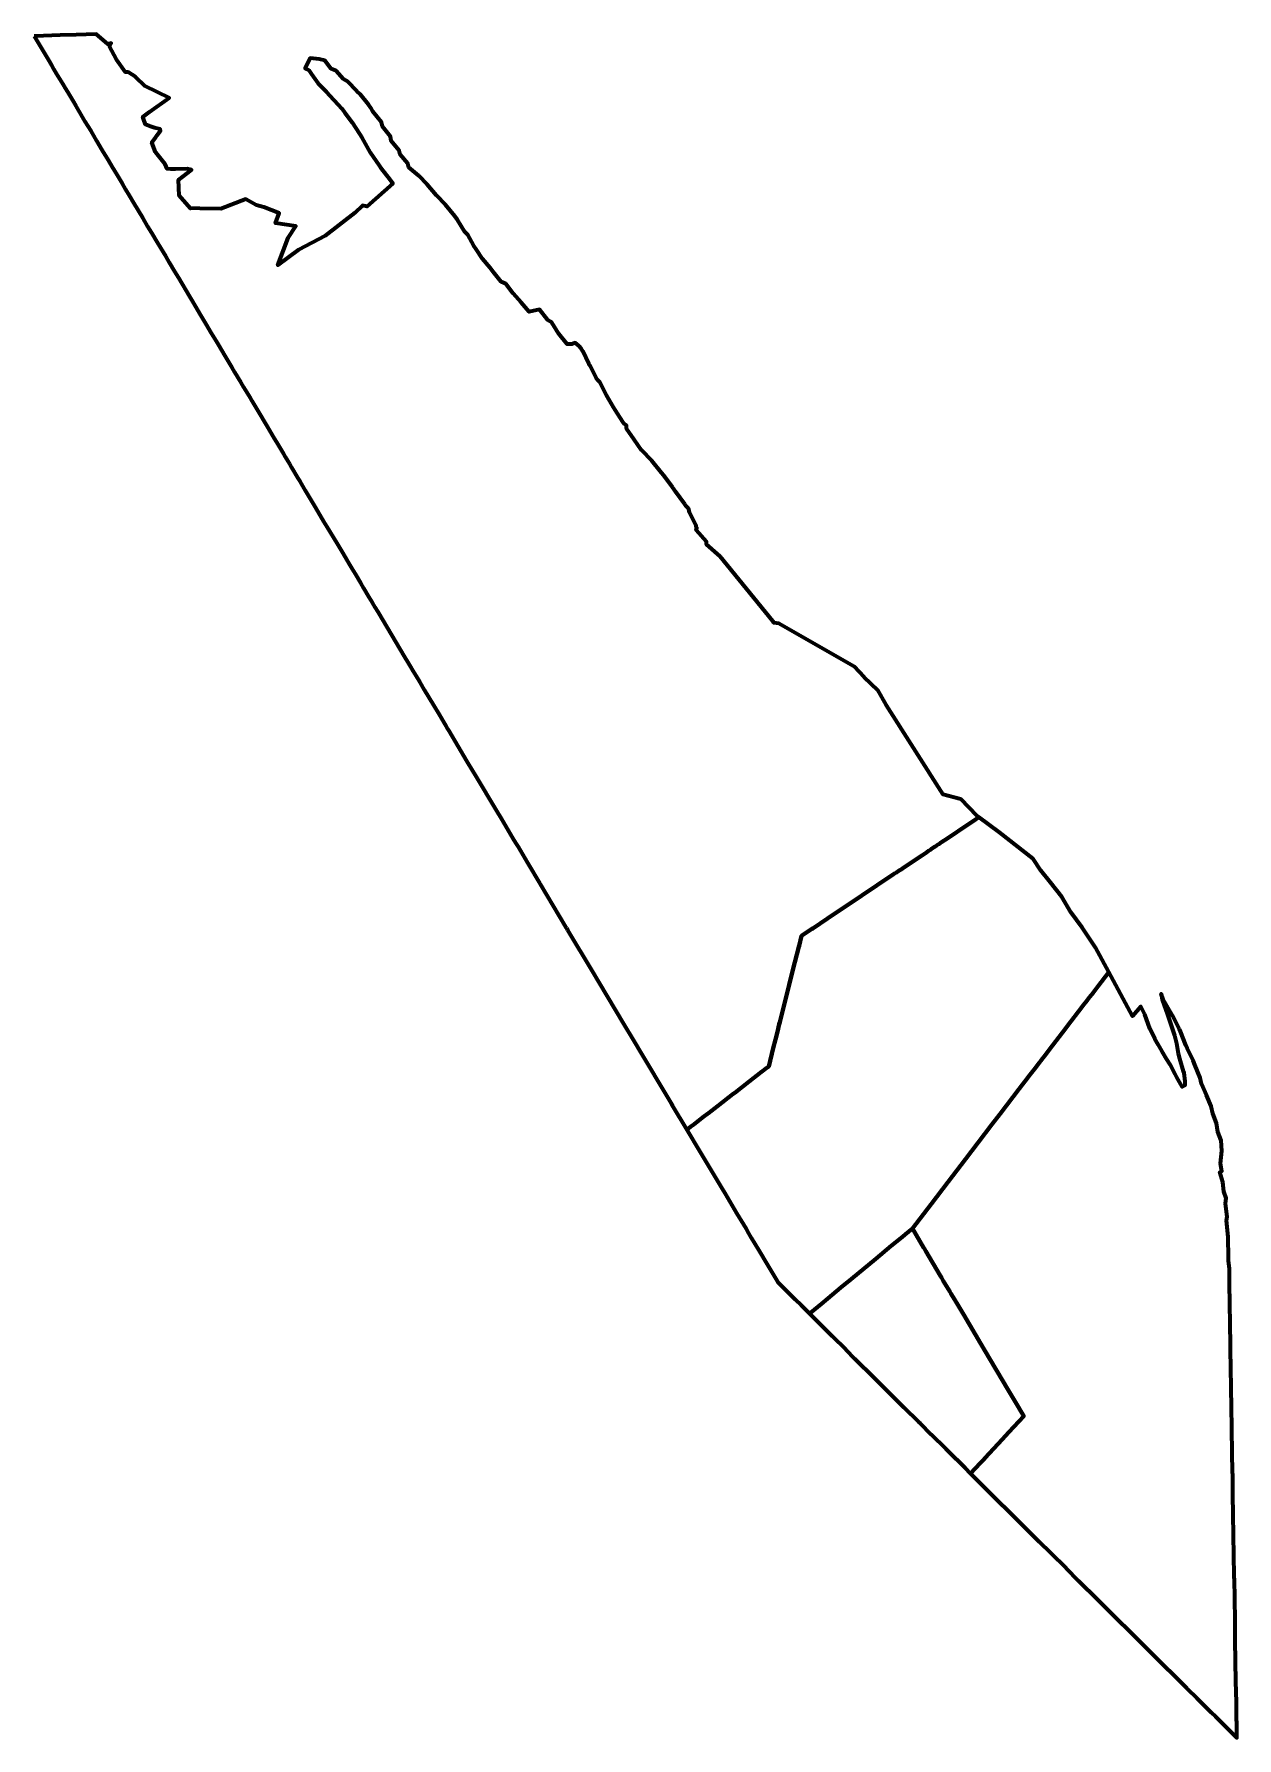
# Model space of a CAD drawing. Header units: metres. Extents: x 807190 to 807340, y 9157228 to 9157440.
import ezdxf

# ---------------------------------------------------------------- set-up
doc = ezdxf.new("R2010")
doc.units = ezdxf.units.M
doc.header["$MEASUREMENT"] = 0
doc.layers.add('2964-21176', color=1, linetype='Continuous')

msp = doc.modelspace()

# ---------------------------------------------------------------- linework, layer by layer
at = {"layer": '2964-21176', "color": 4, "lineweight": 70, "true_color": 0x00ffff}
for points in [[(807190.47, 9157440.21), (807190.84, 9157439.59), (807192.21, 9157437.29), (807192.63, 9157436.6), (807192.94, 9157436.08), (807193.23, 9157435.58), (807194.04, 9157434.23), (807194.32, 9157433.75), (807194.61, 9157433.28), (807195.36, 9157432.02), (807195.65, 9157431.52), (807196.46, 9157430.18), (807196.8, 9157429.6), (807197.52, 9157428.41), (807197.85, 9157427.84), (807198.24, 9157427.2), (807198.96, 9157425.98), (807199.67, 9157424.79), (807200.16, 9157423.97), (807200.79, 9157422.91), (807201.42, 9157421.86), (807201.85, 9157421.13), (807202.3, 9157420.39), (807202.85, 9157419.46), (807203.42, 9157418.51), (807203.98, 9157417.57), (807204.6, 9157416.54), (807205.07, 9157415.74), (807205.73, 9157414.63), (807206.2, 9157413.85), (807206.84, 9157412.77), (807207.29, 9157412.03), (807207.93, 9157410.94), (807208.42, 9157410.13), (807209.8, 9157407.82), (807210.17, 9157407.19), (807210.47, 9157406.69), (807211.19, 9157405.49), (807211.81, 9157404.45), (807212.51, 9157403.27), (807213.12, 9157402.24), (807213.35, 9157401.86), (807214.22, 9157400.41), (807215.07, 9157398.99), (807215.42, 9157398.4), (807216.19, 9157397.1), (807216.53, 9157396.53), (807217.33, 9157395.2), (807217.56, 9157394.81), (807218.41, 9157393.38), (807219.32, 9157391.86), (807219.46, 9157391.62), (807220.34, 9157390.15), (807220.62, 9157389.68), (807221.49, 9157388.23), (807221.7, 9157387.86), (807222.04, 9157387.31), (807222.24, 9157386.97), (807222.51, 9157386.52), (807223.28, 9157385.22), (807223.52, 9157384.82), (807224.2, 9157383.68), (807225.06, 9157382.23), (807225.2, 9157382), (807225.45, 9157381.58), (807226.49, 9157379.83), (807226.89, 9157379.17), (807227.67, 9157377.87), (807228.24, 9157376.91), (807228.87, 9157375.86), (807229.32, 9157375.1), (807229.63, 9157374.58), (807229.99, 9157373.97), (807230.4, 9157373.29), (807231.07, 9157372.17), (807231.46, 9157371.51), (807232.13, 9157370.39), (807232.51, 9157369.75), (807232.86, 9157369.16), (807233.22, 9157368.56), (807236.6, 9157362.89), (807236.93, 9157362.33), (807237.29, 9157361.74), (807237.6, 9157361.22), (807238, 9157360.56), (807238.44, 9157359.81), (807239.01, 9157358.85), (807240.14, 9157356.96), (807240.84, 9157355.79), (807241.43, 9157354.8), (807241.68, 9157354.38), (807241.89, 9157354.02), (807242.06, 9157353.75), (807244.32, 9157349.95), (807245.02, 9157348.79), (807245.35, 9157348.23), (807247.99, 9157343.8), (807248.56, 9157342.85), (807250.03, 9157340.38), (807250.36, 9157339.83), (807250.67, 9157339.31), (807251.85, 9157337.33), (807253.37, 9157334.78), (807253.43, 9157334.68), (807256.59, 9157329.39), (807256.68, 9157329.23), (807256.84, 9157328.97), (807259.9, 9157323.85), (807260.69, 9157322.52), (807263.91, 9157317.11), (807264.28, 9157316.49), (807264.49, 9157316.14), (807268.67, 9157309.13), (807269.67, 9157307.47), (807269.74, 9157307.35), (807269.86, 9157307.14), (807271.67, 9157304.11), (807272.18, 9157304.51), (807272.52, 9157304.77), (807273.63, 9157305.63), (807273.78, 9157305.75), (807274.23, 9157306.09), (807274.34, 9157306.18), (807275.49, 9157307.07), (807277.44, 9157308.59), (807277.62, 9157308.72), (807279.42, 9157310.12), (807280.95, 9157311.31), (807281.08, 9157311.41), (807281.5, 9157311.73), (807281.85, 9157312.01), (807282.42, 9157314.29), (807282.69, 9157315.34), (807282.93, 9157316.32), (807283.17, 9157317.25), (807283.21, 9157317.4), (807283.24, 9157317.52), (807283.36, 9157318), (807284.41, 9157322.17), (807284.87, 9157324.01), (807285.59, 9157326.89), (807285.62, 9157326.99), (807285.94, 9157328.25), (807287.23, 9157329.11), (807287.32, 9157329.17), (807290.08, 9157331.02), (807292.38, 9157332.56), (807293.43, 9157333.26), (807295.34, 9157334.54), (807297.39, 9157335.91), (807297.51, 9157336), (807297.75, 9157336.15), (807297.94, 9157336.28), (807298.43, 9157336.61), (807298.55, 9157336.69), (807300.97, 9157338.31), (807301.46, 9157338.64), (807301.73, 9157338.82), (807301.96, 9157338.97), (807302.09, 9157339.06), (807302.35, 9157339.24), (807302.56, 9157339.37), (807302.71, 9157339.47), (807302.77, 9157339.52), (807302.83, 9157339.56), (807302.92, 9157339.61), (807303.01, 9157339.68), (807303.13, 9157339.76), (807303.28, 9157339.86), (807303.33, 9157339.89), (807304.11, 9157340.41), (807306.59, 9157342.07), (807307.29, 9157342.54), (807307.98, 9157343), (807307.72, 9157343.19), (807305.76, 9157345.28), (807303.55, 9157345.82), (807296.44, 9157356.99), (807295.44, 9157358.82), (807293.74, 9157360.46), (807292.48, 9157361.77), (807283.09, 9157367.13), (807282.5, 9157367.22), (807282.45, 9157367.33), (807282.37, 9157367.4), (807275.82, 9157375.45), (807274.12, 9157376.94), (807274.12, 9157377.3), (807272.82, 9157378.74), (807272.93, 9157379.04), (807272.82, 9157379.14), (807272.83, 9157379.32), (807271.99, 9157380.92), (807271.95, 9157381.14), (807271.92, 9157381.35), (807271.77, 9157381.51), (807271.59, 9157381.72), (807271.41, 9157381.96), (807270.25, 9157383.56), (807270.09, 9157383.81), (807269.89, 9157384.07), (807268.79, 9157385.53), (807268.53, 9157385.85), (807267.32, 9157387.35), (807266.01, 9157388.69), (807265.1, 9157390.01), (807264.18, 9157391.37), (807264.18, 9157391.78), (807263.92, 9157391.91), (807263.7, 9157392.2), (807262.74, 9157393.7), (807262.54, 9157394.04), (807261.68, 9157395.54), (807260.83, 9157397.14), (807260.61, 9157397.41), (807260.4, 9157397.7), (807259.7, 9157399.15), (807259.46, 9157399.42), (807258.73, 9157401.03), (807258.51, 9157401.34), (807258.27, 9157401.64), (807258.01, 9157401.86), (807257.79, 9157402.03), (807257.36, 9157401.89), (807256.76, 9157401.9), (807255.76, 9157403.17), (807254.87, 9157404.59), (807254.37, 9157404.87), (807253.34, 9157406.18), (807252.07, 9157405.91), (807251.05, 9157407.08), (807250.07, 9157408.2), (807249.16, 9157409.39), (807248.59, 9157409.62), (807247.56, 9157410.9), (807247.21, 9157411.38), (807246.24, 9157412.52), (807245.45, 9157413.71), (807245.18, 9157414.11), (807244.43, 9157415.5), (807244.05, 9157415.86), (807243.16, 9157417.37), (807242.81, 9157417.8), (807241.64, 9157419.2), (807240.53, 9157420.37), (807239.36, 9157421.76), (807238.32, 9157422.84), (807237.08, 9157423.85), (807236.95, 9157424.35), (807236, 9157425.47), (807235.88, 9157425.97), (807234.88, 9157427.17), (807234.79, 9157427.73), (807233.81, 9157428.97), (807233.67, 9157429.51), (807232.6, 9157430.84), (807232.37, 9157431.28), (807232.06, 9157431.71), (807231.05, 9157433.01), (807230.62, 9157433.38), (807229.47, 9157434.55), (807228.95, 9157434.84), (807228.05, 9157435.88), (807227.43, 9157436.16), (807226.64, 9157437.17), (807225.94, 9157437.34), (807224.8, 9157437.48), (807224.21, 9157436.19), (807224.63, 9157435.98), (807224.98, 9157435.49), (807225.82, 9157434.32), (807226.83, 9157433.29), (807227.27, 9157432.84), (807228.29, 9157431.71), (807228.76, 9157431.19), (807229.14, 9157430.65), (807230.02, 9157429.45), (807230.93, 9157428.04), (807231.22, 9157427.59), (807231.44, 9157427.21), (807232.27, 9157425.74), (807233.39, 9157424.12), (807233.49, 9157423.97), (807233.58, 9157423.85), (807234.78, 9157422.32), (807235.1, 9157421.86), (807231.86, 9157419.03), (807231.34, 9157419.13), (807230.35, 9157418.23), (807226.67, 9157415.36), (807223.36, 9157413.62), (807220.8, 9157411.7), (807222.08, 9157415.12), (807223.03, 9157416.58), (807220.5, 9157416.95), (807220.96, 9157418.17), (807219.05, 9157418.95), (807218.13, 9157419.19), (807216.8, 9157419.93), (807213.72, 9157418.74), (807211.11, 9157418.77), (807209.97, 9157418.79), (807209.93, 9157418.78), (807208.52, 9157420.37), (807208.43, 9157422.32), (807210.04, 9157423.56), (807209.52, 9157423.71), (807208.04, 9157423.65), (807207.47, 9157423.65), (807207.01, 9157423.68), (807206.79, 9157424.3), (807205.6, 9157425.74), (807205.59, 9157425.76), (807205.58, 9157425.79), (807205.12, 9157426.97), (807205.62, 9157427.63), (807205.77, 9157427.89), (807206.2, 9157428.41), (807206.14, 9157428.62), (807205.46, 9157428.79), (807204.97, 9157428.96), (807204.33, 9157429.2), (807204.09, 9157429.91), (807204.02, 9157430.18), (807204.15, 9157430.29), (807204.83, 9157430.81), (807207.27, 9157432.55), (807204.31, 9157433.97), (807203.1, 9157435.15), (807202.19, 9157435.73), (807201.92, 9157435.75), (807201.86, 9157435.75), (807200.72, 9157437.29), (807199.85, 9157438.93), (807200.07, 9157439.35), (807199.65, 9157439.2), (807198.21, 9157440.47), (807195.7, 9157440.38), (807193.71, 9157440.32), (807191.65, 9157440.25)], [(807287, 9157281.31), (807286.92, 9157281.24), (807287.83, 9157280.34), (807289.73, 9157278.45), (807291.43, 9157276.76), (807292.57, 9157275.63), (807295.02, 9157273.2), (807296.2, 9157272.02), (807298.67, 9157269.57), (807300.47, 9157267.78), (807300.67, 9157267.59), (807302.07, 9157266.19), (807303.87, 9157264.4), (807304.12, 9157264.16), (807306.27, 9157262.03), (807306.97, 9157261.33), (807308.17, 9157262.63), (807308.6, 9157263.09), (807308.78, 9157263.29), (807310.89, 9157265.57), (807311.31, 9157266.02), (807311.72, 9157266.47), (807313.58, 9157268.47), (807312.42, 9157270.42), (807311.56, 9157271.87), (807308.79, 9157276.55), (807308.23, 9157277.48), (807306.1, 9157281.08), (807305.23, 9157282.54), (807305.05, 9157282.86), (807304.99, 9157282.96), (807304.52, 9157283.75), (807304.38, 9157283.98), (807304.17, 9157284.34), (807303.97, 9157284.67), (807303.57, 9157285.34), (807303.33, 9157285.75), (807303.18, 9157286), (807301.39, 9157289.03), (807301.19, 9157289.37), (807301.12, 9157289.48), (807299.73, 9157291.83), (807299.72, 9157291.84), (807298.81, 9157291.09), (807298.48, 9157290.81), (807297.08, 9157289.66), (807295.17, 9157288.07), (807292.09, 9157285.52), (807290.83, 9157284.48), (807289.21, 9157283.14), (807288.4, 9157282.47), (807287.04, 9157281.34)]]:
    msp.add_lwpolyline(points, close=True, dxfattribs=at)
at = {"layer": '2964-21176', "color": 1, "lineweight": 70, "true_color": 0xff0000}
msp.add_lwpolyline([(807272.18, 9157304.51), (807271.67, 9157304.11), (807273.2, 9157301.55), (807276.04, 9157296.78), (807276.38, 9157296.22), (807277.84, 9157293.76), (807278.7, 9157292.32), (807279.03, 9157291.78), (807279.34, 9157291.25), (807279.68, 9157290.69), (807280.57, 9157289.19), (807281.75, 9157287.21), (807282.98, 9157285.15), (807285.15, 9157282.99), (807285.87, 9157282.29), (807286.8, 9157281.36), (807286.92, 9157281.24), (807287, 9157281.31), (807287.04, 9157281.34), (807288.4, 9157282.47), (807289.21, 9157283.14), (807290.83, 9157284.48), (807292.09, 9157285.52), (807295.17, 9157288.07), (807297.08, 9157289.66), (807298.48, 9157290.81), (807298.81, 9157291.09), (807299.72, 9157291.84), (807302.04, 9157294.86), (807304.16, 9157297.64), (807306.34, 9157300.48), (807307.91, 9157302.53), (807309.62, 9157304.77), (807310.63, 9157306.09), (807313.02, 9157309.2), (807314.13, 9157310.65), (807314.22, 9157310.77), (807314.86, 9157311.6), (807315.27, 9157312.14), (807315.5, 9157312.44), (807315.61, 9157312.58), (807315.66, 9157312.64), (807316.39, 9157313.61), (807316.73, 9157314.05), (807318.39, 9157316.21), (807319.44, 9157317.58), (807320.4, 9157318.84), (807321.06, 9157319.7), (807321.23, 9157319.93), (807321.3, 9157320.01), (807321.5, 9157320.28), (807321.77, 9157320.62), (807321.98, 9157320.9), (807322.07, 9157321.01), (807322.15, 9157321.12), (807322.78, 9157321.95), (807324.14, 9157323.72), (807322.5, 9157326.78), (807320.83, 9157329.28), (807319.42, 9157331.18), (807318.29, 9157333.12), (807316.89, 9157334.87), (807315.7, 9157336.4), (807314.74, 9157337.82), (807310.57, 9157341.11), (807307.98, 9157343), (807307.29, 9157342.54), (807306.59, 9157342.07), (807304.11, 9157340.41), (807303.33, 9157339.89), (807303.28, 9157339.86), (807303.13, 9157339.76), (807303.01, 9157339.68), (807302.92, 9157339.61), (807302.83, 9157339.56), (807302.77, 9157339.52), (807302.71, 9157339.47), (807302.56, 9157339.37), (807302.35, 9157339.24), (807302.09, 9157339.06), (807301.96, 9157338.97), (807301.73, 9157338.82), (807301.46, 9157338.64), (807300.97, 9157338.31), (807298.55, 9157336.69), (807298.43, 9157336.61), (807297.94, 9157336.28), (807297.75, 9157336.15), (807297.51, 9157336), (807297.39, 9157335.91), (807295.34, 9157334.54), (807293.43, 9157333.26), (807292.38, 9157332.56), (807290.08, 9157331.02), (807287.32, 9157329.17), (807287.23, 9157329.11), (807285.94, 9157328.25), (807285.62, 9157326.99), (807285.59, 9157326.89), (807284.87, 9157324.01), (807284.41, 9157322.17), (807283.36, 9157318), (807283.24, 9157317.52), (807283.21, 9157317.4), (807283.17, 9157317.25), (807282.93, 9157316.32), (807282.69, 9157315.34), (807282.42, 9157314.29), (807281.85, 9157312.01), (807281.5, 9157311.73), (807281.08, 9157311.41), (807280.95, 9157311.31), (807279.42, 9157310.12), (807277.62, 9157308.72), (807277.44, 9157308.59), (807275.49, 9157307.07), (807274.34, 9157306.18), (807274.23, 9157306.09), (807273.78, 9157305.75), (807273.63, 9157305.63), (807272.52, 9157304.77)], close=True, dxfattribs=at)
at = {"layer": '2964-21176', "color": 40, "lineweight": 70, "true_color": 0xffbb00}
msp.add_lwpolyline([(807299.72, 9157291.84), (807299.73, 9157291.83), (807301.12, 9157289.48), (807301.19, 9157289.37), (807301.39, 9157289.03), (807303.18, 9157286), (807303.33, 9157285.75), (807303.57, 9157285.34), (807303.97, 9157284.67), (807304.17, 9157284.34), (807304.38, 9157283.98), (807304.52, 9157283.75), (807304.99, 9157282.96), (807305.05, 9157282.86), (807305.23, 9157282.54), (807306.1, 9157281.08), (807308.23, 9157277.48), (807308.79, 9157276.55), (807311.56, 9157271.87), (807312.42, 9157270.42), (807313.58, 9157268.47), (807311.72, 9157266.47), (807311.31, 9157266.02), (807310.89, 9157265.57), (807308.78, 9157263.29), (807308.6, 9157263.09), (807308.17, 9157262.63), (807306.97, 9157261.33), (807308.7, 9157259.61), (807309.73, 9157258.58), (807312.29, 9157256.04), (807314.91, 9157253.44), (807315.5, 9157252.86), (807316.89, 9157251.47), (807318.83, 9157249.55), (807320.4, 9157247.99), (807322.8, 9157245.61), (807324.83, 9157243.59), (807327.08, 9157241.36), (807328.13, 9157240.31), (807330.33, 9157238.12), (807332.9, 9157235.58), (807333.84, 9157234.64), (807333.92, 9157234.56), (807335.11, 9157233.38), (807335.28, 9157233.21), (807335.53, 9157232.96), (807336.89, 9157231.62), (807337.41, 9157231.09), (807338.68, 9157229.84), (807340.08, 9157228.44), (807340.09, 9157228.44), (807340.06, 9157230.34), (807340.06, 9157230.35), (807340.05, 9157230.73), (807340.02, 9157232.86), (807340.02, 9157232.89), (807339.97, 9157235.44), (807339.97, 9157235.47), (807339.97, 9157235.51), (807339.93, 9157237.96), (807339.93, 9157238.14), (807339.89, 9157240.42), (807339.89, 9157240.84), (807339.85, 9157242.92), (807339.85, 9157243.29), (807339.81, 9157245.54), (807339.81, 9157245.88), (807339.77, 9157248.13), (807339.76, 9157248.47), (807339.76, 9157248.79), (807339.72, 9157251.01), (807339.72, 9157251.33), (807339.68, 9157253.5), (807339.68, 9157253.86), (807339.64, 9157256.02), (807339.64, 9157256.39), (807339.6, 9157258.52), (807339.6, 9157258.83), (807339.56, 9157261.23), (807339.55, 9157261.47), (807339.51, 9157264.01), (807339.51, 9157264.12), (807339.47, 9157266.69), (807339.47, 9157266.78), (807339.46, 9157267.13), (807339.43, 9157269.52), (807339.38, 9157272.04), (807339.35, 9157274.45), (807339.31, 9157276.74), (807339.3, 9157277.31), (807339.3, 9157277.34), (807339.26, 9157279.98), (807339.22, 9157282.45), (807339.21, 9157282.59), (807339.18, 9157284.88), (807339.17, 9157285.27), (807339.15, 9157286.83), (807339.05, 9157287.84), (807339.05, 9157288.15), (807339.01, 9157290.8), (807338.8, 9157292.83), (807338.86, 9157293.3), (807338.67, 9157294.93), (807338.75, 9157295.6), (807338.45, 9157296.42), (807338.33, 9157297.58), (807337.98, 9157298.84), (807338.2, 9157298.96), (807338.04, 9157299.92), (807338.21, 9157301.5), (807338.13, 9157302.79), (807337.71, 9157303.86), (807337.56, 9157304.93), (807337.1, 9157306.16), (807336.9, 9157307.06), (807336.3, 9157308.44), (807335.7, 9157309.84), (807335.53, 9157310.57), (807334.87, 9157312.19), (807334.63, 9157312.75), (807333.9, 9157314.26), (807333.73, 9157314.64), (807333.08, 9157316.35), (807332.93, 9157316.64), (807332.08, 9157318.32), (807331.99, 9157318.48), (807330.93, 9157320.31), (807330.68, 9157321.03), (807330.78, 9157320.35), (807330.82, 9157320.2), (807331.45, 9157318.48), (807331.63, 9157317.98), (807332.03, 9157316.7), (807332.31, 9157315.86), (807332.56, 9157314.84), (807332.77, 9157313.62), (807332.94, 9157312.98), (807333.41, 9157311.4), (807333.47, 9157311.2), (807333.63, 9157310.12), (807333.61, 9157309.63), (807333.28, 9157309.48), (807332.6, 9157310.61), (807332.4, 9157311.02), (807331.79, 9157312.25), (807331.34, 9157312.96), (807330.8, 9157313.86), (807330.31, 9157314.75), (807329.87, 9157315.45), (807329.25, 9157316.72), (807328.62, 9157318.47), (807328.56, 9157318.61), (807328.13, 9157319.44), (807327.08, 9157318.25), (807324.14, 9157323.72), (807322.78, 9157321.95), (807322.15, 9157321.12), (807322.07, 9157321.01), (807321.98, 9157320.9), (807321.77, 9157320.62), (807321.5, 9157320.28), (807321.3, 9157320.01), (807321.23, 9157319.93), (807321.06, 9157319.7), (807320.4, 9157318.84), (807319.44, 9157317.58), (807318.39, 9157316.21), (807316.73, 9157314.05), (807316.39, 9157313.61), (807315.66, 9157312.64), (807315.61, 9157312.58), (807315.5, 9157312.44), (807315.27, 9157312.14), (807314.86, 9157311.6), (807314.22, 9157310.77), (807314.13, 9157310.65), (807313.02, 9157309.2), (807310.63, 9157306.09), (807309.62, 9157304.77), (807307.91, 9157302.53), (807306.34, 9157300.48), (807304.16, 9157297.64), (807302.04, 9157294.86)], close=True, dxfattribs=at)

doc.saveas('drawing.dxf')
